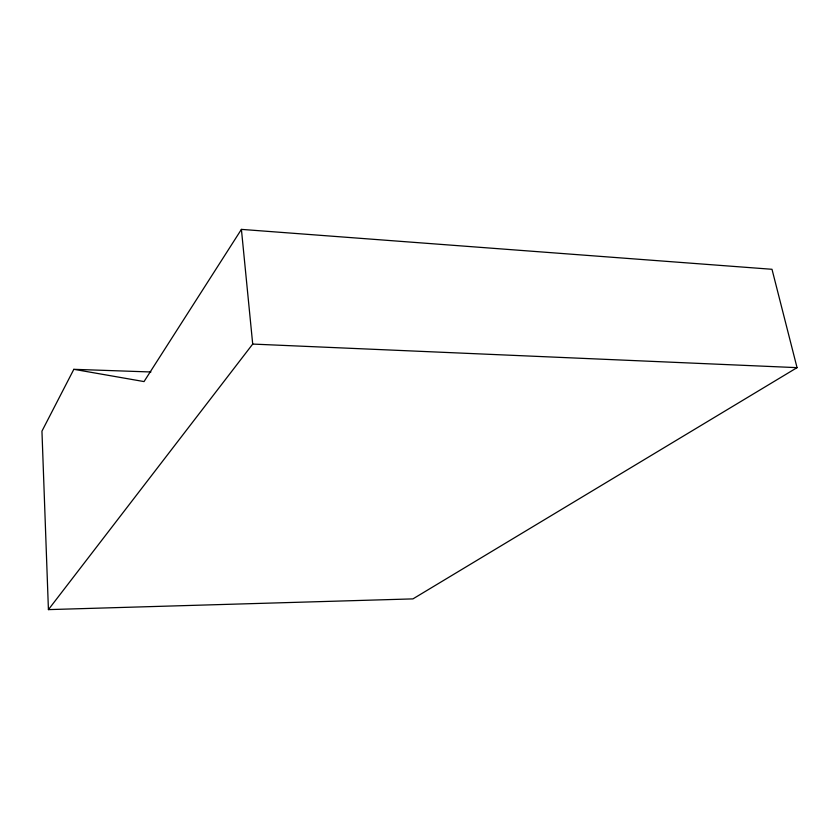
<?xml version="1.0" encoding="UTF-8"?>
<svg xmlns="http://www.w3.org/2000/svg" width="839" height="839" viewBox="0 0 839 839"><rect width="100%" height="100%" fill="white"/><g stroke="black" fill="none" stroke-linecap="round" stroke-linejoin="round"><path stroke-width="1.26" d="M73.842 369.317L41.95 431.152L48.421 609.617L412.935 598.889L797.05 367.65L771.995 269.288L241.412 229.383L144.035 381.577L73.842 369.317L150.915 371.981M48.421 609.617L252.707 344.074L241.412 229.383M252.707 344.074L797.05 367.65"/></g></svg>
